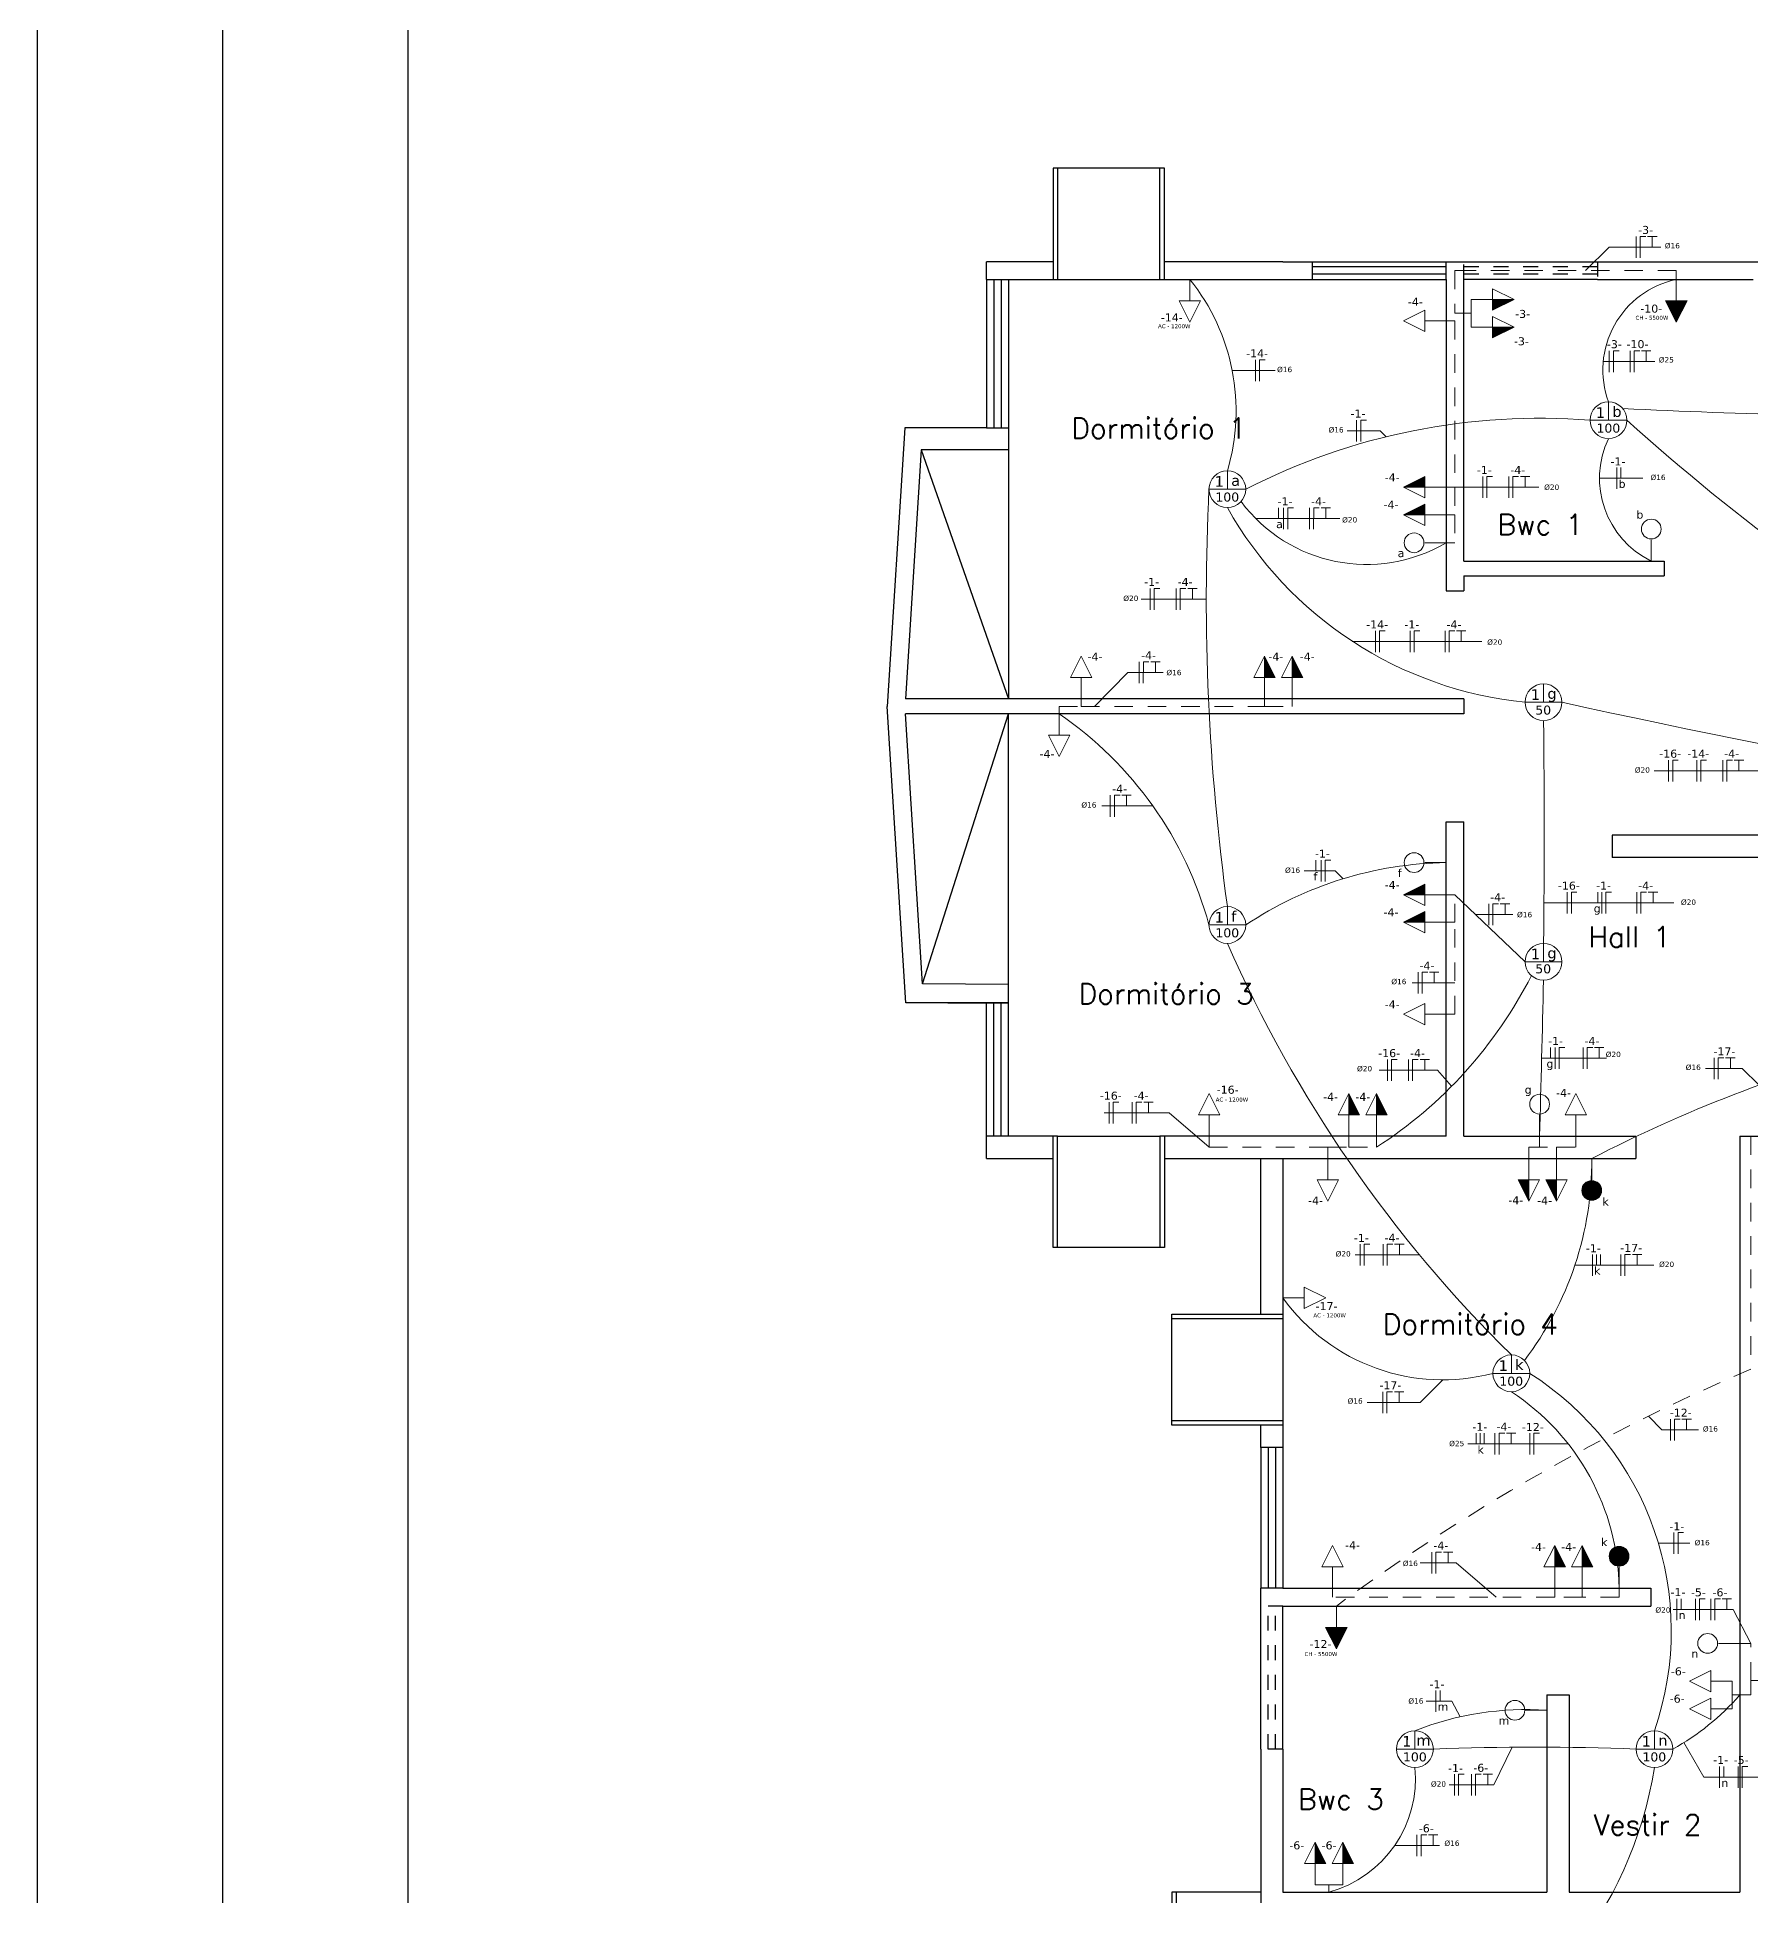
# Model space of a CAD drawing. Header units: millimetres. Extents: x 178 to 457, y 838 to 920.
# Drawn here: x 260.7 to 272.26, y 872.77 to 885.31 of the extents above; entities that cross this region are included whole.
import ezdxf

# ---------------------------------------------------------------- set-up
doc = ezdxf.new("R2010")
doc.units = ezdxf.units.MM
for name, pattern in [('DASHED2', [0.375, 0.25, -0.125]), ('HIDDEN', [0.375, 0.25, -0.125]), ('HIDDEN2', [4.7625, 3.175, -1.5875])]:
    doc.linetypes.add(name, pattern=pattern)
for name, color, linetype in [('Alvenaria', 7, 'Continuous'), ('Esquadrias', 5, 'Continuous'), ('Paredebaix', 4, 'Continuous'), ('Piso', 1, 'Continuous'), ('Projeção', 8, 'HIDDEN'), ('Texto', 2, 'Continuous')]:
    doc.layers.add(name, color=color, linetype=linetype)
for name, color, linetype, lineweight in [('ELE - Eletrodutos', 51, 'Continuous', 5), ('ELE - Iluminação', 1, 'Continuous', 5), ('ELE - Interruptores', 1, 'Continuous', 5), ('ELE - Tomadas', 1, 'Continuous', 5)]:
    doc.layers.add(name, color=color, linetype=linetype, lineweight=lineweight)
doc.styles.add('Potencia', font='verdana.ttf', dxfattribs={"height": 0.075})
doc.styles.add('STYLE4', font='romans.shx')

# ---------------------------------------------------------------- blocks, each defined once
blk = doc.blocks.new('Tomada_200')
at = {"layer": 'ELE - Tomadas'}
h = blk.add_hatch(color=0, dxfattribs=at)
h.paths.add_polyline_path([(0.4, 0), (0.2, 0.1), (0.2, 0)])
h.paths.add_polyline_path([(0.4, 0), (0.2, 0), (0.2, -0.1)])
at = {"layer": 'ELE - Tomadas', "color": 0}
blk.add_line((0, 0), (0.4, 0), dxfattribs=at)
at = {"layer": 'ELE - Tomadas'}
for p, q in [((0.2, 0), (0.2, 0.1)), ((0.2, 0.1), (0.4, 0)), ((0.2, 0), (0.2, -0.1)), ((0.2, -0.1), (0.4, 0))]:
    blk.add_line(p, q, dxfattribs=at)
blk = doc.blocks.new('Tomada_130')
at = {"layer": 'ELE - Tomadas'}
blk.add_hatch(color=0, dxfattribs=at).paths.add_polyline_path([(0.2, 0.1), (0.2, 0), (0.4, 0)])
at = {"layer": 'ELE - Tomadas', "color": 0}
for p, q in [((0, 0), (0.4, 0)), ((0.2, 0), (0.2, -0.1)), ((0.2, -0.1), (0.4, 0))]:
    blk.add_line(p, q, dxfattribs=at)
at = {"layer": 'ELE - Tomadas'}
for p, q in [((0.2, 0), (0.2, 0.1)), ((0.2, 0.1), (0.4, 0))]:
    blk.add_line(p, q, dxfattribs=at)
blk = doc.blocks.new('Tomada_30')
at = {"layer": 'ELE - Tomadas', "color": 0}
for p, q in [((0, 0), (0.2, 0)), ((0.2, 0), (0.2, 0.1)), ((0.2, 0.1), (0.4, 0)), ((0.2, 0), (0.2, -0.1)), ((0.2, -0.1), (0.4, 0))]:
    blk.add_line(p, q, dxfattribs=at)
blk = doc.blocks.new('Inter_1secao')
at = {"layer": 'ELE - Tomadas', "color": 0}
blk.add_line((0, 0), (0.2, 0), dxfattribs=at)
blk.add_circle((0.3, 0), 0.0926, dxfattribs=at)
blk = doc.blocks.new('Inter_thee-way')
at = {"layer": 'ELE - Tomadas'}
blk.add_hatch(color=0, dxfattribs=at).paths.add_polyline_path([(0.393, 0, 1), (0.207, 0, 1)])
at = {"layer": 'ELE - Tomadas', "color": 0}
blk.add_line((0, 0), (0.2, 0), dxfattribs=at)
at = {"layer": 'ELE - Tomadas'}
blk.add_circle((0.3, 0), 0.0926, dxfattribs=at)

msp = doc.modelspace()

# ---------------------------------------------------------------- linework, layer by layer
at = {"layer": 'Alvenaria'}
for p, q in [((263.1989742, 905.3116825), (263.1989742, 865.3116825)), ((268.3004165, 884.4269801), (267.5504165, 884.4269801)), ((267.5504165, 884.4269801), (267.5504165, 883.6769801)), ((267.5804165, 884.4269801), (267.5804165, 883.6769801)), ((268.2704165, 883.6769801), (268.2704165, 884.4269801)), ((268.3004165, 883.6769801), (268.3004165, 884.4269801)), ((267.1004165, 883.6769801), (267.1004165, 883.7969801)), ((267.5504165, 883.7969801), (267.1004165, 883.7969801)), ((267.1004165, 883.6769801), (269.3004165, 883.6769801)), ((269.1004165, 883.7969801), (268.3004165, 883.7969801)), ((269.1004165, 883.7969801), (269.3004165, 883.7969801)), ((269.3004165, 883.6769801), (269.3004165, 883.7969801)), ((270.2004165, 883.6769801), (270.2004165, 883.7969801)), ((270.2004165, 883.7969801), (270.3204165, 883.7969801)), ((270.2004165, 883.6769801), (270.2004165, 881.5769801)), ((270.3204165, 883.7969801), (271.2204165, 883.7969801)), ((271.2204165, 883.6769801), (270.3204165, 883.6769801)), ((270.3204165, 881.7769801), (270.3204165, 883.6769801)), ((271.2204165, 883.7969801), (272.4204165, 883.7969801)), ((271.2204165, 883.6769801), (272.2704165, 883.6769801)), ((266.5504165, 882.6769801), (266.4304165, 880.7969801)), ((267.1004165, 882.6769801), (266.5504165, 882.6769801)), ((267.1004165, 882.6769801), (267.2504165, 882.6769801)), ((267.2504165, 882.6769801), (267.2504165, 882.5269801)), ((266.6610863, 882.5269801), (266.5538522, 880.8469801)), ((267.2504165, 882.5269801), (266.6610863, 882.5269801)), ((270.3204165, 881.7769801), (271.6704165, 881.7769801)), ((270.3204165, 881.6769801), (271.6704165, 881.6769801)), ((270.3204165, 881.6769801), (270.3204165, 881.5769801)), ((271.6704165, 881.7769801), (271.6704165, 881.6769801)), ((270.2004165, 881.5769801), (270.3204165, 881.5769801)), ((266.5580761, 878.7969801), (266.4304165, 880.7969801)), ((270.3204165, 880.8469801), (266.5538522, 880.8469801)), ((270.3204165, 880.8469801), (270.3204165, 880.7469801)), ((270.3204165, 880.7469801), (266.5538522, 880.7469801)), ((266.6701728, 878.9246241), (266.5538522, 880.7469801)), ((270.2004165, 877.8969801), (270.2004165, 880.0169801)), ((270.2004165, 880.0169801), (270.3204165, 880.0169801)), ((270.3204165, 877.8969801), (270.3204165, 880.0169801)), ((278.2504165, 879.9269801), (271.3204165, 879.9269801)), ((271.3204165, 879.9269801), (271.3204165, 879.7769801)), ((276.5897246, 879.7769801), (271.3204165, 879.7769801)), ((267.2504165, 878.9206999), (266.6701728, 878.9246241)), ((267.2504165, 878.7969801), (267.2504165, 878.9206999)), ((267.1004165, 878.7969801), (266.5580761, 878.7969801)), ((266.8398045, 878.7969801), (267.2504165, 878.7969801)), ((267.2504165, 878.7969801), (267.1004165, 878.7969801)), ((267.1004165, 877.7469801), (267.1004165, 877.8969801)), ((267.2504165, 877.8969801), (267.1004165, 877.8969801)), ((267.5804165, 877.8969801), (267.2504165, 877.8969801)), ((267.5504165, 877.1469801), (267.5504165, 877.8969801)), ((267.5804165, 877.1469801), (267.5804165, 877.8969801)), ((267.5804165, 877.8969801), (268.2704165, 877.8969801)), ((270.2004165, 877.8969801), (268.2704165, 877.8969801)), ((268.2704165, 877.8969801), (268.2704165, 877.1469801)), ((268.3504165, 877.8969801), (268.3004165, 877.8969801)), ((268.3004165, 877.8969801), (268.3004165, 877.1469801)), ((270.3204165, 877.8969801), (271.4804165, 877.8969801)), ((271.4804165, 877.8969801), (271.4804165, 877.7469801)), ((272.1804165, 877.8969801), (272.1804165, 872.7969801)), ((272.1804165, 877.8969801), (272.3304165, 877.8969801)), ((267.1004165, 877.7469801), (267.5504165, 877.7469801)), ((268.3004165, 877.7469801), (271.4804165, 877.7469801)), ((268.9504165, 876.6969801), (268.9504165, 877.7469801)), ((269.1004165, 877.7469801), (269.1004165, 876.6969801)), ((268.3004165, 877.1469801), (267.5504165, 877.1469801)), ((268.3504165, 875.9469801), (268.3504165, 876.6969801)), ((268.3504165, 876.6969801), (269.1004165, 876.6969801)), ((268.3504165, 876.6669801), (269.1004165, 876.6669801)), ((269.1004165, 876.6969801), (269.1004165, 875.9469801)), ((269.1004165, 875.9769801), (268.3504165, 875.9769801)), ((269.1004165, 875.9469801), (268.3504165, 875.9469801)), ((268.9504165, 875.7969801), (268.9504165, 875.9469801)), ((269.1004165, 875.9469801), (269.1004165, 875.7969801)), ((269.1004165, 875.7969801), (268.9504165, 875.7969801)), ((268.9504165, 874.7269801), (268.9504165, 874.8469801)), ((269.1004165, 874.8469801), (268.9504165, 874.8469801)), ((269.1004165, 874.8469801), (271.5804165, 874.8469801)), ((271.5804165, 874.8469801), (271.5804165, 874.7269801)), ((268.9504165, 873.7619801), (268.9504165, 874.7269801)), ((269.1004165, 874.7269801), (271.5804165, 874.7269801)), ((269.1004165, 873.7619801), (269.1004165, 874.7269801)), ((270.8804165, 874.1269801), (270.8804165, 872.7969801)), ((270.8804165, 874.1269801), (271.0304165, 874.1269801)), ((271.0304165, 874.1269801), (271.0304165, 872.7969801)), ((268.9504165, 873.7619801), (268.9504165, 872.7969801)), ((269.1004165, 873.7619801), (269.1004165, 872.7969801)), ((268.9504165, 872.7969801), (268.9504165, 872.6969801)), ((269.1004165, 872.7969801), (270.8804165, 872.7969801)), ((271.0304165, 872.7969801), (272.1804165, 872.7969801))]:
    msp.add_line(p, q, dxfattribs=at)
at = {"layer": 'ELE - Eletrodutos'}
for p, q in [((271.4814057, 883.9662637), (271.4814057, 883.8222867)), ((271.5088683, 883.8222637), (271.5088942, 883.9662637)), ((271.5088942, 883.9662637), (271.5468899, 883.9662569)), ((271.5595149, 883.9662569), (271.6228412, 883.9662455)), ((271.591222, 883.9662637), (271.591222, 883.8942661)), ((271.3008833, 883.8942637), (271.1414389, 883.7369801)), ((271.3008833, 883.8942637), (271.6477825, 883.8942661)), ((271.753098, 883.6769801), (271.753098, 883.7369801)), ((271.3010386, 883.1963612), (271.3010386, 883.0523842)), ((271.3285012, 883.0523612), (271.3285271, 883.1963612)), ((271.3285271, 883.1963612), (271.3665228, 883.1963544)), ((271.440756, 883.1963727), (271.440756, 883.0523957)), ((271.4682186, 883.0523727), (271.4682445, 883.1963727)), ((271.4682445, 883.1963727), (271.5062402, 883.1963659)), ((271.5188652, 883.1963659), (271.5821915, 883.1963545)), ((271.5505723, 883.1963727), (271.5505723, 883.1243751)), ((268.7578652, 883.0625351), (269.0482182, 883.0625351)), ((268.9150454, 883.1345327), (268.9150454, 882.9905557)), ((268.942508, 882.9905327), (268.9425339, 883.1345327)), ((268.9425339, 883.1345327), (268.9805297, 883.1345259)), ((271.2602336, 883.1243727), (271.6071328, 883.1243751)), ((269.5970638, 882.7283509), (269.5970638, 882.5843739)), ((269.6245264, 882.5843509), (269.6245523, 882.7283509)), ((269.6245523, 882.7283509), (269.6625481, 882.728344)), ((269.5333722, 882.6563509), (269.7556846, 882.6563509)), ((269.7556846, 882.6563509), (269.7957318, 882.6157382)), ((270.4486861, 882.3475488), (270.4486861, 882.2035718)), ((270.4761487, 882.2035488), (270.4761746, 882.3475488)), ((270.4761746, 882.3475488), (270.5141703, 882.3475419)), ((270.6236497, 882.3475578), (270.6236497, 882.2035809)), ((270.6511124, 882.2035578), (270.6511382, 882.3475578)), ((270.6511382, 882.3475578), (270.689134, 882.347551)), ((270.701759, 882.347551), (270.7650853, 882.3475396)), ((270.7334661, 882.3475578), (270.7334661, 882.2755603)), ((271.2351361, 882.3357589), (271.5280856, 882.3357589)), ((271.3524385, 882.4077565), (271.3524385, 882.2637795)), ((271.379914, 882.3357565), (271.379927, 882.4077655)), ((270.2604165, 882.2755603), (270.8267381, 882.2755603)), ((268.9166573, 882.0642732), (269.4829789, 882.0642732)), ((269.0704878, 882.0642732), (269.0705008, 882.1362823)), ((269.1049268, 882.1362617), (269.1049268, 881.9922848)), ((269.1323894, 881.9922617), (269.1324153, 882.1362617)), ((269.1324153, 882.1362617), (269.1704111, 882.1362549)), ((269.2798905, 882.1362708), (269.2798905, 881.9922938)), ((269.3073531, 881.9922708), (269.307379, 882.1362708)), ((269.307379, 882.1362708), (269.3453748, 882.136264)), ((269.3579997, 882.136264), (269.421326, 882.1362526)), ((269.3897068, 882.1362708), (269.3897068, 882.0642732)), ((268.2051865, 881.5930962), (268.2051865, 881.4491192)), ((268.2326492, 881.4490962), (268.232675, 881.5930962)), ((268.232675, 881.5930962), (268.2706708, 881.5930894)), ((268.3801502, 881.5931053), (268.3801502, 881.4491283)), ((268.4076128, 881.4491053), (268.4076387, 881.5931053)), ((268.4076387, 881.5931053), (268.4456345, 881.5930984)), ((268.4582595, 881.5930984), (268.5215857, 881.5930871)), ((268.4899665, 881.5931053), (268.4899665, 881.5211077)), ((268.144138, 881.5211077), (268.5832386, 881.5211077)), ((269.724765, 881.3058119), (269.724765, 881.1618349)), ((269.7522276, 881.1618119), (269.7522535, 881.3058119)), ((269.7522535, 881.3058119), (269.7902493, 881.3058051)), ((269.9572199, 881.3058119), (269.9572199, 881.1618349)), ((269.9846825, 881.1618119), (269.9847084, 881.3058119)), ((269.9847084, 881.3058119), (270.0227042, 881.3058051)), ((270.1931489, 881.3058119), (270.1931489, 881.1618349)), ((270.2206115, 881.1618119), (270.2206374, 881.3058119)), ((270.2206374, 881.3058119), (270.2586331, 881.3058051)), ((270.2712581, 881.3058051), (270.3345844, 881.3057937)), ((270.3029652, 881.3058119), (270.3029652, 881.2338143)), ((269.5675848, 881.2338143), (270.4424142, 881.2338143)), ((268.1311987, 881.097098), (268.1311987, 880.953121)), ((268.1586614, 880.953098), (268.1586872, 881.097098)), ((268.1586872, 881.097098), (268.196683, 881.0970912)), ((268.209308, 881.0970912), (268.2726343, 881.0970798)), ((268.2410151, 881.097098), (268.2410151, 881.0251005)), ((267.8298012, 880.7969801), (268.054214, 881.0251005)), ((268.054214, 881.0251005), (268.2410151, 881.0251005)), ((268.2410151, 881.0251005), (268.2913662, 881.0251005)), ((271.701062, 880.4336826), (271.701062, 880.2897057)), ((271.7285247, 880.2896826), (271.7285505, 880.4336826)), ((271.7285505, 880.4336826), (271.7665463, 880.4336758)), ((271.8903083, 880.4336826), (271.8903083, 880.2897057)), ((271.9177709, 880.2896826), (271.9177968, 880.4336826)), ((271.9177968, 880.4336826), (271.9557925, 880.4336758)), ((272.0658716, 880.4336826), (272.0658716, 880.2897057)), ((272.0933342, 880.2896826), (272.0933601, 880.4336826)), ((272.0933601, 880.4336826), (272.1313559, 880.4336758)), ((272.1439809, 880.4336758), (272.2073072, 880.4336644)), ((272.175688, 880.4336826), (272.175688, 880.3616851)), ((271.6030729, 880.3616851), (272.3190272, 880.3616851)), ((267.9360346, 880.1966731), (267.9360346, 880.0526961)), ((267.9634972, 880.0526731), (267.9635231, 880.1966731)), ((267.9635231, 880.1966731), (268.0015189, 880.1966663)), ((268.0141438, 880.1966663), (268.0774701, 880.1966549)), ((268.0458509, 880.1966731), (268.0458509, 880.1246755)), ((267.8781221, 880.1246755), (268.1726561, 880.1246755)), ((268.1726561, 880.1246755), (268.2230073, 880.1246755)), ((269.2433989, 879.6870348), (269.4518242, 879.6870348)), ((269.3224939, 879.6870348), (269.3225068, 879.7590439)), ((269.3569329, 879.7590233), (269.3569329, 879.6150463)), ((269.3843955, 879.6150233), (269.3844214, 879.7590233)), ((269.3844214, 879.7590233), (269.4224172, 879.7590165)), ((269.4518242, 879.6870348), (269.5056605, 879.6335969)), ((271.0177056, 879.5432825), (271.0177056, 879.3993055)), ((271.0451682, 879.3992825), (271.0451941, 879.5432825)), ((271.0451941, 879.5432825), (271.0831899, 879.5432757)), ((271.2235617, 879.4712849), (271.2235746, 879.543294)), ((271.2501605, 879.5432825), (271.2501605, 879.3993055)), ((271.2776231, 879.3992825), (271.277649, 879.5432825)), ((271.277649, 879.5432825), (271.3156448, 879.5432757)), ((271.4860895, 879.5432825), (271.4860895, 879.3993055)), ((271.5135521, 879.3992825), (271.513578, 879.5432825)), ((271.513578, 879.5432825), (271.5515738, 879.5432757)), ((271.5641987, 879.5432757), (271.627525, 879.5432643)), ((271.5959058, 879.5432825), (271.5959058, 879.4712849)), ((270.7333268, 879.0740644), (270.2604165, 879.526197)), ((270.4879314, 879.4655109), (270.4879314, 879.3215339)), ((270.515394, 879.3215109), (270.5154198, 879.4655109)), ((270.5154198, 879.4655109), (270.5534156, 879.465504)), ((270.5660406, 879.465504), (270.6293669, 879.4654926)), ((270.5977477, 879.4655109), (270.5977477, 879.3935133)), ((270.8605255, 879.4712849), (271.7353548, 879.4712849)), ((270.3991976, 879.3935133), (270.6511668, 879.3935133)), ((269.971041, 878.9317993), (270.2604165, 878.9317993)), ((270.0111512, 879.0037968), (270.0111512, 878.8598198)), ((270.0386138, 878.8597968), (270.0386397, 879.0037968)), ((270.0386397, 879.0037968), (270.0766355, 879.00379)), ((270.0892604, 879.00379), (270.1525867, 879.0037786)), ((270.1209675, 879.0037968), (270.1209675, 878.9317993)), ((269.8055544, 878.4136718), (269.8055544, 878.2696948)), ((269.8330171, 878.2696718), (269.8330429, 878.4136718)), ((269.8330429, 878.4136718), (269.8710387, 878.413665)), ((269.9475204, 878.4136718), (269.9475204, 878.2696948)), ((269.974983, 878.2696718), (269.9750089, 878.4136718)), ((269.9750089, 878.4136718), (270.0130047, 878.413665)), ((270.0256297, 878.413665), (270.088956, 878.4136536)), ((270.0573368, 878.4136718), (270.0573368, 878.3416743)), ((270.8447044, 878.4234468), (271.282119, 878.4234468)), ((270.9039208, 878.4234444), (270.9039338, 878.4954534)), ((270.9356617, 878.4954419), (270.9356617, 878.351465)), ((270.9631243, 878.3514419), (270.9631502, 878.4954419)), ((270.9631502, 878.4954419), (271.001146, 878.4954351)), ((271.1238111, 878.4954419), (271.1238111, 878.351465)), ((271.1512737, 878.3514419), (271.1512996, 878.4954419)), ((271.1512996, 878.4954419), (271.1892953, 878.4954351)), ((271.2019203, 878.4954351), (271.2652466, 878.4954237)), ((271.2336274, 878.4954419), (271.2336274, 878.4234444)), ((272.007666, 878.4252138), (272.007666, 878.2812368)), ((272.0351286, 878.2812138), (272.0351545, 878.4252138)), ((272.0351545, 878.4252138), (272.0731503, 878.4252069)), ((272.0857753, 878.4252069), (272.1491016, 878.4251955)), ((272.1174824, 878.4252138), (272.1174824, 878.3532162)), ((269.750107, 878.3416743), (270.1428469, 878.3416743)), ((270.1428469, 878.3416743), (270.2379823, 878.2343397)), ((271.9501041, 878.3532162), (272.1981913, 878.3532162)), ((272.311212, 878.2415187), (272.1981913, 878.3532162)), ((267.8953228, 878.0543167), (268.3327374, 878.0543167)), ((267.9280771, 878.1263167), (267.9280771, 877.9823397)), ((267.9555397, 877.9823167), (267.9555656, 878.1263167)), ((267.9555656, 878.1263167), (267.9935614, 878.1263098)), ((268.0834721, 878.1263142), (268.0834721, 877.9823372)), ((268.1109348, 877.9823142), (268.1109606, 878.1263142)), ((268.1109606, 878.1263142), (268.1489564, 878.1263074)), ((268.1615814, 878.1263074), (268.2249077, 878.126296)), ((268.1932885, 878.1263142), (268.1932885, 878.0543167)), ((268.3327374, 878.0543167), (268.6023771, 877.8219801)), ((268.6023771, 877.8969801), (268.6023771, 877.8219801)), ((270.8309959, 877.8969801), (270.8309959, 877.8219801)), ((269.619941, 877.1679136), (269.619941, 877.0239366)), ((269.6474036, 877.0239136), (269.6474295, 877.1679136)), ((269.6474295, 877.1679136), (269.6854252, 877.1679068)), ((269.775336, 877.1679111), (269.775336, 877.0239342)), ((269.8027986, 877.0239111), (269.8028245, 877.1679111)), ((269.8028245, 877.1679111), (269.8408203, 877.1679043)), ((269.8534452, 877.1679043), (269.9167715, 877.1678929)), ((269.8851523, 877.1679111), (269.8851523, 877.0959136)), ((269.5871866, 877.0959136), (270.0217551, 877.0959136)), ((271.0695363, 877.0277993), (271.3624859, 877.0277993)), ((271.1868387, 877.0997969), (271.1868387, 876.9558199)), ((271.2143143, 877.0277969), (271.2143272, 877.099806)), ((271.24123, 877.0277969), (271.241243, 877.099806)), ((271.24123, 877.0277993), (271.6012604, 877.0277993)), ((271.3791328, 877.0997969), (271.3791328, 876.9558199)), ((271.4065954, 876.9557969), (271.4066213, 877.0997969)), ((271.4066213, 877.0997969), (271.444617, 877.0997901)), ((271.457242, 877.0997901), (271.5205683, 877.0997787)), ((271.4889491, 877.0997969), (271.4889491, 877.0277993)), ((269.7733688, 876.1727463), (269.7733688, 876.0287693)), ((269.8008314, 876.0287463), (269.8008573, 876.1727463)), ((269.8008573, 876.1727463), (269.838853, 876.1727394)), ((269.851478, 876.1727394), (269.9148043, 876.172728)), ((269.8831851, 876.1727463), (269.8831851, 876.1007487)), ((270.0265244, 876.1007487), (270.1781069, 876.253175)), ((269.6685472, 876.1007487), (270.0265244, 876.1007487)), ((271.6554045, 875.9156097), (271.565707, 876.0089002)), ((271.6554045, 875.9156097), (271.9034917, 875.9156097)), ((271.7129664, 875.9876072), (271.7129664, 875.8436302)), ((271.740429, 875.8436072), (271.7404549, 875.9876072)), ((271.7404549, 875.9876072), (271.7784507, 875.9876004)), ((271.7910757, 875.9876004), (271.8544019, 875.987589)), ((271.8227827, 875.9876072), (271.8227827, 875.9156097)), ((270.347849, 875.8214006), (271.0232891, 875.8214006)), ((270.4038516, 875.8214006), (270.4038645, 875.8934096)), ((270.4307673, 875.8214006), (270.4307803, 875.8934096)), ((270.4565654, 875.8214006), (270.4565783, 875.8934096)), ((270.5301598, 875.8933981), (270.5301598, 875.7494211)), ((270.5576224, 875.7493981), (270.5576483, 875.8933981)), ((270.5576483, 875.8933981), (270.595644, 875.8933913)), ((270.608269, 875.8933913), (270.6715953, 875.8933799)), ((270.6399761, 875.8933981), (270.6399761, 875.8214006)), ((270.7653775, 875.8934006), (270.7653775, 875.7494236)), ((270.7928401, 875.7494006), (270.792866, 875.8934006)), ((270.792866, 875.8934006), (270.8308618, 875.8933937)), ((271.6322773, 875.1511446), (271.8451155, 875.1511446)), ((271.7369738, 875.2231446), (271.7369738, 875.0791676)), ((271.7644364, 875.0791446), (271.7644623, 875.2231446)), ((271.7644623, 875.2231446), (271.8024581, 875.2231377)), ((270.1048482, 875.0913142), (270.1048482, 874.9473372)), ((270.1323108, 874.9473142), (270.1323367, 875.0913142)), ((270.1323367, 875.0913142), (270.1703325, 875.0913074)), ((270.1829575, 875.0913074), (270.2462838, 875.091296)), ((270.2146646, 875.0913142), (270.2146646, 875.0193167)), ((270.0250297, 875.0193167), (270.2691717, 875.0193167)), ((270.2691717, 875.0193167), (270.5388113, 874.7869801)), ((271.7572289, 874.7753625), (271.7572289, 874.6313855)), ((271.7847045, 874.7033625), (271.7847174, 874.7753715)), ((271.8817331, 874.7753625), (271.8817331, 874.6313855)), ((271.9091957, 874.6313625), (271.9092216, 874.7753625)), ((271.9092216, 874.7753625), (271.9472173, 874.7753556)), ((271.9848388, 874.77536), (271.9848388, 874.6313831)), ((272.0123014, 874.63136), (272.0123273, 874.77536)), ((272.0123273, 874.77536), (272.050323, 874.7753532)), ((272.062948, 874.7753532), (272.1262743, 874.7753418)), ((272.0946551, 874.77536), (272.0946551, 874.7033625)), ((271.7319196, 874.7033625), (272.0946551, 874.7033625)), ((272.0946551, 874.7033625), (272.1361966, 874.7033625)), ((272.2554165, 874.4752421), (272.1361966, 874.7033625)), ((270.1321433, 874.1580224), (270.1321433, 874.0140454)), ((270.1596189, 874.0860224), (270.1596318, 874.1580314)), ((272.3304165, 874.2242244), (272.2554165, 874.2242244)), ((270.0671164, 874.0860224), (270.1971702, 874.0860224)), ((270.1971702, 874.0860224), (270.2387118, 874.0860224)), ((270.2943551, 873.979552), (270.2387118, 874.0860224)), ((270.5232414, 873.520004), (270.6462556, 873.774428)), ((271.9386069, 873.5716208), (271.8043871, 873.8058351)), ((272.0452807, 873.6436208), (272.0452807, 873.4996439)), ((272.0727562, 873.5716208), (272.0727692, 873.6436299)), ((272.1697848, 873.6436208), (272.1697848, 873.4996439)), ((272.1972474, 873.4996208), (272.1972733, 873.6436208)), ((272.1972733, 873.6436208), (272.2352691, 873.643614)), ((270.2215922, 873.520004), (270.4816999, 873.520004)), ((270.2568556, 873.592004), (270.2568556, 873.448027)), ((270.2843182, 873.4480131), (270.2843441, 873.5920131)), ((270.2843441, 873.5920131), (270.3223399, 873.5920062)), ((270.3718835, 873.5920016), (270.3718835, 873.4480246)), ((270.3993461, 873.4480016), (270.399372, 873.5920016)), ((270.399372, 873.5920016), (270.4373678, 873.5919947)), ((270.4499928, 873.5919947), (270.5133191, 873.5919833)), ((270.4816999, 873.5920016), (270.4816999, 873.520004)), ((270.4816999, 873.520004), (270.5232414, 873.520004)), ((272.0199713, 873.5716208), (271.9386069, 873.5716208)), ((272.0199713, 873.5716208), (272.3827068, 873.5716208)), ((270.0041816, 873.1836133), (270.0041816, 873.0396363)), ((270.0316443, 873.0396133), (270.0316701, 873.1836133)), ((270.0316701, 873.1836133), (270.0696659, 873.1836064)), ((270.0822909, 873.1836064), (270.1456172, 873.1835951)), ((270.113998, 873.1836133), (270.113998, 873.1116157)), ((269.8538903, 873.1116157), (270.113998, 873.1116157)), ((270.113998, 873.1116157), (270.1555395, 873.1116157))]:
    msp.add_line(p, q, dxfattribs=at)
at = {"layer": 'ELE - Eletrodutos', "linetype": 'DASHED2', "ltscale": 0.5}
for p, q in [((270.3204165, 883.7369801), (270.2604165, 883.7369801)), ((270.2604165, 883.7369801), (270.2604165, 883.4486704)), ((271.753098, 883.7369801), (270.3204165, 883.7369801)), ((270.2604165, 883.4486704), (270.3204165, 883.4486704)), ((270.2604165, 883.3972098), (270.2004165, 883.3972098)), ((270.2604165, 883.3972098), (270.2604165, 882.2755603)), ((270.2004165, 882.2755603), (270.2604165, 882.2755603)), ((270.2604165, 882.2755603), (270.2604165, 882.0897025)), ((270.2004165, 882.0897025), (270.2604165, 882.0897025)), ((270.2604165, 882.0897025), (270.2604165, 881.900395)), ((270.2604165, 881.900395), (270.2004165, 881.900395)), ((267.5904296, 880.7969801), (267.5904296, 880.7469801)), ((267.5904296, 880.7969801), (267.7385934, 880.7969801)), ((267.7385934, 880.8469801), (267.7385934, 880.7969801)), ((267.7385934, 880.7969801), (268.9756297, 880.7969801)), ((268.9756297, 880.8469801), (268.9756297, 880.7969801)), ((268.9756297, 880.7969801), (269.1614875, 880.7969801)), ((269.1614875, 880.7969801), (269.1614875, 880.8469801)), ((270.2604165, 879.526197), (270.2004165, 879.526197)), ((270.2604165, 879.3403391), (270.2604165, 879.526197)), ((270.2004165, 879.3403391), (270.2604165, 879.3403391)), ((270.2604165, 878.7197239), (270.2604165, 879.3403391)), ((270.2004165, 878.7197239), (270.2604165, 878.7197239)), ((268.6023771, 877.8219801), (269.4039408, 877.8219801)), ((269.4039408, 877.8219801), (269.5452406, 877.8219801)), ((269.4039408, 877.7469801), (269.4039408, 877.8219801)), ((269.5452406, 877.8969801), (269.5452406, 877.8219801)), ((269.5452406, 877.8219801), (269.7310985, 877.8219801)), ((269.7310985, 877.8969801), (269.7310985, 877.8219801)), ((270.7592951, 877.8219801), (270.9451529, 877.8219801)), ((270.7592951, 877.8219801), (270.7592951, 877.7469801)), ((270.9451529, 877.8219801), (271.0763909, 877.8219801)), ((270.9451529, 877.8219801), (270.9451529, 877.7469801)), ((271.0763909, 877.8219801), (271.0763909, 877.8969801)), ((272.2554165, 877.8969801), (272.2554165, 876.3262841)), ((269.4347159, 874.7869801), (269.4347159, 874.8469801)), ((270.9326548, 874.7869801), (269.4347159, 874.7869801)), ((270.9326548, 874.7869801), (270.9326548, 874.8469801)), ((271.1185126, 874.7869801), (270.9326548, 874.7869801)), ((271.1185126, 874.8469801), (271.1185126, 874.7869801)), ((271.3672243, 874.7869801), (271.1185126, 874.7869801)), ((271.3672243, 874.8469801), (271.3672243, 874.7869801)), ((272.2554165, 874.4752421), (272.1804165, 874.4752421)), ((272.2554165, 874.2242244), (272.2554165, 874.4752421)), ((272.2554165, 874.2242244), (272.2554165, 874.1269801)), ((272.2554165, 874.1269801), (272.1804165, 874.1269801))]:
    msp.add_line(p, q, dxfattribs=at)
at = {"layer": 'ELE - Eletrodutos'}
for centre, radius, start, end in [((267.3651128, 882.7903538), 1.419099, 343.44941931, 38.66612745), ((271.8823849, 883.0655767), 0.6249234, 101.93983134, 200.07158088), ((274.2248734, 941.4650041), 58.7269107, 267.233827236, 269.606248307), ((270.827906, 878.4127523), 4.3278718, 85.44923193, 117.20151173), ((281.2653945, 893.6581448), 14.7115991, 227.99019906, 239.75330092), ((271.857006, 882.3357589), 0.62187, 154.56403237, 243.96760459), ((283.7960175, 881.5211077), 15.2127789, 177.20855338, 187.83949851), ((269.6642125, 882.8101562), 1.056021, 216.71051171, 300.5146635), ((270.9923679, 883.4119989), 2.6004837, 209.33826969, 264.28313421), ((286.7902641, 952.9485416), 73.8362998, 257.637004579, 261.882823528), ((266.1631073, 878.6634328), 2.5255531, 15.11478946, 55.58712872), ((216.2280506, 879.9492568), 54.6345656, 359.21232555, 0.78767445), ((270.2347673, 877.2518996), 2.4907989, 90.79019455, 123.78902542), ((276.9260104, 882.8047236), 8.9587529, 203.7413509, 225.44329358), ((268.1047956, 880.3387945), 2.996534, 302.86953926, 333.04628446), ((-18.1153766, 885.6841408), 289.0512863, 358.456241334, 358.665024687), ((275.6418961, 869.1076545), 9.7221876, 104.96534219, 117.29971478), ((268.977368, 877.7259945), 2.205594, 322.54522872, 0.5451626), ((270.1781069, 877.5804934), 1.3273183, 215.71501495, 284.76094025), ((269.6615214, 874.560186), 2.0574525, 340.87512935, 57.5807473), ((269.757482, 874.8267079), 1.6098699, 0.72151534, 56.73920056), ((270.7382718, 871.9946573), 2.0339294, 85.99251769, 111.57321754), ((270.9335702, 875.206196), 1.6490399, 298.86115686, 319.12196134), ((270.7979165, 855.9338672), 17.8412053, 87.80485773, 92.19514227), ((269.2010851, 873.5618073), 0.7929862, 285.31463636, 5.50302511), ((268.9170668, 874.0668956), 2.7223706, 290.49343785, 350.93245333)]:
    msp.add_arc(centre, radius, start, end, dxfattribs=at)
at = {"layer": 'ELE - Eletrodutos', "linetype": 'DASHED2', "ltscale": 0.5}
msp.add_arc((277.7427382, 863.4936438), 13.9566241, 113.15187163, 126.40182527, dxfattribs=at)
at = {"layer": 'ELE - Iluminação'}
for p, q in [((271.2954165, 882.7269801), (271.2954165, 882.8511069)), ((271.1712898, 882.7269801), (271.4195433, 882.7269801)), ((268.7254165, 882.2619801), (268.7254165, 882.3861069)), ((268.6012898, 882.2619801), (268.8495433, 882.2619801)), ((270.8574536, 880.8244493), (270.8574536, 880.948576)), ((270.7333268, 880.8244493), (270.9815803, 880.8244493)), ((268.7254165, 879.3219801), (268.7254165, 879.4461069)), ((268.6012898, 879.3219801), (268.8495433, 879.3219801)), ((270.8574536, 879.0740644), (270.8574536, 879.1981911)), ((270.7333268, 879.0740644), (270.9815803, 879.0740644)), ((270.6404165, 876.2969801), (270.6404165, 876.4211069)), ((270.5162898, 876.2969801), (270.7645433, 876.2969801)), ((269.9904165, 873.7619801), (269.9904165, 873.8861069)), ((271.6054165, 873.7619801), (271.6054165, 873.8861069)), ((269.8662898, 873.7619801), (270.1145433, 873.7619801)), ((271.4812898, 873.7619801), (271.7295433, 873.7619801))]:
    msp.add_line(p, q, dxfattribs=at)
at = {"layer": 'ELE - Iluminação', "color": 1}
for centre in [(271.2954165, 882.7269801), (268.7254165, 882.2619801), (270.8574536, 880.8244493), (268.7254165, 879.3219801), (270.8574536, 879.0740644), (270.6404165, 876.2969801), (269.9904165, 873.7619801), (271.6054165, 873.7619801)]:
    msp.add_circle(centre, 0.1241267, dxfattribs=at)
at = {"layer": 'ELE - Tomadas'}
for p, q in [((270.3704165, 883.4486704), (270.3204165, 883.4486704)), ((270.3704165, 883.3557415), (270.3704165, 883.5415993)), ((272.1304165, 874.219909), (272.1304165, 874.0340512)), ((272.1304165, 874.1269801), (272.1804165, 874.1269801)), ((269.5034571, 872.8469801), (269.3175993, 872.8469801)), ((269.4105282, 872.8469801), (269.4105282, 872.7969801))]:
    msp.add_line(p, q, dxfattribs=at)
at = {"layer": 'Esquadrias'}
for p, q in [((267.1504165, 883.6769801), (267.1504165, 882.6769801)), ((267.2004165, 883.6769801), (267.2004165, 882.6769801)), ((270.2004165, 883.7619801), (269.3004165, 883.7619801)), ((270.2004165, 883.7119801), (269.3004165, 883.7119801)), ((267.1504165, 877.8969801), (267.1504165, 878.7969801)), ((267.2004165, 877.8969801), (267.2004165, 878.7969801)), ((269.0004165, 875.7969801), (269.0004165, 874.8469801)), ((269.0504165, 875.7969801), (269.0504165, 874.8469801))]:
    msp.add_line(p, q, dxfattribs=at)
at = {"layer": 'Paredebaix'}
for p, q in [((260.6989742, 906.3116825), (260.6989742, 864.3116825)), ((261.9489742, 894.0116825), (261.9489742, 864.3116825)), ((267.1004165, 883.6769801), (267.1004165, 882.6769801)), ((267.2504165, 883.6769801), (267.2504165, 882.6769801)), ((269.3004165, 883.7969801), (270.2004165, 883.7969801)), ((269.3004165, 883.6769801), (270.2004165, 883.6769801)), ((266.6610863, 882.5269801), (267.2504165, 880.8469801)), ((267.2504165, 882.5269801), (267.2504165, 880.8469801)), ((266.6701728, 878.9246241), (267.2504165, 880.7469801)), ((267.2504165, 878.9206999), (267.2504165, 880.7469801)), ((267.1004165, 877.8969801), (267.1004165, 878.7969801)), ((267.2504165, 877.8969801), (267.2504165, 878.7969801)), ((268.9504165, 875.7969801), (268.9504165, 874.8469801)), ((269.1004165, 875.7969801), (269.1004165, 874.8469801))]:
    msp.add_line(p, q, dxfattribs=at)
at = {"layer": 'Piso'}
for p, q in [((268.9504165, 872.7969801), (268.3504165, 872.7969801)), ((268.3504165, 872.7969801), (268.3504165, 867.6369801)), ((268.3804165, 872.7969801), (268.3804165, 867.6669801))]:
    msp.add_line(p, q, dxfattribs=at)
at = {"layer": 'Projeção', "color": 5, "ltscale": 0.3}
for p, q in [((270.3204165, 883.6769801), (270.3204165, 883.7969801)), ((271.2204165, 883.7619801), (270.3204165, 883.7619801)), ((271.2204165, 883.7119801), (270.3204165, 883.7119801)), ((271.2204165, 883.7969801), (271.2204165, 883.6769801)), ((269.1004165, 874.7269801), (268.9504165, 874.7269801)), ((269.0004165, 873.7619801), (269.0004165, 874.7269801)), ((269.0504165, 873.7619801), (269.0504165, 874.7269801)), ((269.1004165, 873.7619801), (268.9504165, 873.7619801))]:
    msp.add_line(p, q, dxfattribs=at)

# ---------------------------------------------------------------- block references
at = {"layer": 'ELE - Interruptores', "color": 1, "linetype": 'HIDDEN2', "ltscale": 1.4, "xscale": 0.7200000000000001, "yscale": 0.7200000000000001, "zscale": 0.7200000000000001}
for p, rotation in [((271.5840802, 881.7769801), 90), ((270.2004165, 881.900395), 180), ((270.2004165, 879.7424616), 180), ((270.8309959, 877.8969801), 90), ((272.1804165, 874.4752421), 180), ((270.8804165, 874.0236136), 180)]:
    msp.add_blockref('Inter_1secao', p, dxfattribs=dict(at, rotation=rotation))
at = {"layer": 'ELE - Interruptores', "color": 1, "ltscale": 1.4, "xscale": 0.7200000000000001, "yscale": 0.7200000000000001, "zscale": 0.7200000000000001}
for p, rotation in [((271.1828621, 877.7469801), 270), ((271.3672243, 874.8469801), 90)]:
    msp.add_blockref('Inter_thee-way', p, dxfattribs=dict(at, rotation=rotation))
at = {"layer": 'ELE - Tomadas', "color": 1, "yscale": 0.7200000000000001, "zscale": 0.7200000000000001}
for name, p, xscale, rotation in [('Tomada_30', (268.4731452, 883.6769801), 0.7200000000000001, 270), ('Tomada_200', (271.753098, 883.6769801), 0.7200000000000001, 270), ('Tomada_130', (270.3704165, 883.5415993), -0.7200000000000001, 180), ('Tomada_30', (270.2004165, 883.3972098), 0.7200000000000001, 180), ('Tomada_130', (270.3704165, 883.3557415), -0.7200000000000001, 180), ('Tomada_30', (267.7385934, 880.8469801), 0.7200000000000001, 90), ('Tomada_130', (268.9756297, 880.8469801), -0.7200000000000001, 270), ('Tomada_130', (269.1614875, 880.8469801), -0.7200000000000001, 270), ('Tomada_30', (267.5904296, 880.7469801), 0.7200000000000001, 270), ('Tomada_30', (270.2004165, 878.7197239), 0.7200000000000001, 180), ('Tomada_30', (268.6023771, 877.8969801), 0.7200000000000001, 90), ('Tomada_130', (269.5452406, 877.8969801), -0.7200000000000001, 270), ('Tomada_130', (269.7310985, 877.8969801), -0.7200000000000001, 270), ('Tomada_30', (271.0763909, 877.8969801), 0.7200000000000001, 90), ('Tomada_30', (269.4039408, 877.7469801), 0.7200000000000001, 270), ('Tomada_130', (270.7592951, 877.7469801), -0.7200000000000001, 90), ('Tomada_130', (270.9451529, 877.7469801), -0.7200000000000001, 90), ('Tomada_30', (269.4347159, 874.8469801), 0.7200000000000001, 90), ('Tomada_130', (270.9326548, 874.8469801), -0.7200000000000001, 270), ('Tomada_130', (271.1185126, 874.8469801), -0.7200000000000001, 270), ('Tomada_200', (269.460256, 874.7269801), 0.7200000000000001, 270), ('Tomada_30', (272.1304165, 874.219909), 0.7200000000000001, 180), ('Tomada_30', (272.1304165, 874.0340512), 0.7200000000000001, 180), ('Tomada_130', (269.3175993, 872.8469801), -0.7200000000000001, 270), ('Tomada_130', (269.5034571, 872.8469801), -0.7200000000000001, 270)]:
    msp.add_blockref(name, p, dxfattribs=dict(at, xscale=xscale, rotation=rotation))
for name, p, xscale in [('Tomada_130', (270.2004165, 882.2755603), -0.7200000000000001), ('Tomada_130', (270.2004165, 882.0897025), -0.7200000000000001), ('Tomada_130', (270.2004165, 879.526197), -0.7200000000000001), ('Tomada_130', (270.2004165, 879.3403391), -0.7200000000000001), ('Tomada_30', (269.1004165, 876.805666), 0.7200000000000001)]:
    msp.add_blockref(name, p, dxfattribs=dict(at, xscale=xscale))

# ---------------------------------------------------------------- texts
at = {"layer": 'ELE - Eletrodutos', "style": 'Potencia'}
for s, height, p in [('-3-', 0.054, (271.4954725, 883.9841164)), ('%%C16', 0.03601329, (271.6754319, 883.8870786)), ('-14-', 0.054, (268.851914, 883.1514713)), ('-3-', 0.054, (271.2847647, 883.2132998)), ('-10-', 0.054, (271.4169931, 883.2138853)), ('%%C16', 0.03601329, (269.0605212, 883.051713)), ('%%C25', 0.03601329, (271.6347822, 883.1171876)), ('-1-', 0.054, (269.5562973, 882.7452895)), ('%%C16', 0.03601329, (269.4076561, 882.6447497)), ('-1-', 0.054, (271.3090024, 882.4223592)), ('-1-', 0.054, (270.4079196, 882.3644874)), ('-4-', 0.054, (270.6335408, 882.3644964)), ('%%C20', 0.03601329, (270.8617634, 882.2574727)), ('%%C16', 0.03601329, (271.5786906, 882.3236739)), ('-1-', 0.054, (269.0641603, 882.1532004)), ('-4-', 0.054, (269.2897816, 882.1532094)), ('%%C20', 0.03601329, (269.4993593, 882.0376228)), ('%%C20', 0.03601329, (268.023443, 881.5079552)), ('-1-', 0.054, (268.1644201, 881.6100348)), ('-4-', 0.054, (268.3900413, 881.6100439)), ('-14-', 0.054, (269.6616336, 881.3227505)), ('-1-', 0.054, (269.9190087, 881.3227505)), ('-4-', 0.054, (270.2030399, 881.3227505)), ('-4-', 0.054, (268.1434163, 881.1140366)), ('%%C20', 0.03601329, (270.4774961, 881.2121396)), ('%%C16', 0.03601329, (268.3140972, 881.0071077)), ('-16-', 0.054, (271.6379306, 880.4506212)), ('-14-', 0.054, (271.8271769, 880.4506212)), ('-4-', 0.054, (272.0757627, 880.4506212)), ('%%C20', 0.03601329, (271.4730753, 880.3499618)), ('-4-', 0.054, (267.9482522, 880.2136117)), ('%%C16', 0.03601329, (267.740549, 880.113811)), ('-1-', 0.054, (269.3161664, 879.7759619)), ('%%C16', 0.03601329, (269.11393, 879.6733759)), ('-4-', 0.054, (270.4978224, 879.4824495)), ('-16-', 0.054, (270.9545742, 879.5602211)), ('-1-', 0.054, (271.2119493, 879.5602211)), ('-4-', 0.054, (271.4959805, 879.5602211)), ('%%C16', 0.03601329, (270.6786987, 879.3741383)), ('%%C20', 0.03601329, (271.7841553, 879.4577637)), ('-4-', 0.054, (270.0210423, 879.0207354)), ('%%C16', 0.03601329, (269.8309094, 878.9224715)), ('-1-', 0.054, (270.8881691, 878.5123805)), ('-4-', 0.054, (271.1337021, 878.5123805)), ('-16-', 0.054, (269.742423, 878.4306104)), ('-4-', 0.054, (269.9574115, 878.4306104)), ('%%C20', 0.03601329, (271.2768303, 878.4311911)), ('-17-', 0.054, (272.0034366, 878.4421524)), ('%%C20', 0.03601329, (269.5997073, 878.334802)), ('%%C16', 0.03601329, (271.8161813, 878.3437679)), ('-16-', 0.054, (267.8649457, 878.1432553)), ('-4-', 0.054, (268.0933632, 878.1432528)), ('-1-', 0.054, (269.5788273, 877.1838128)), ('-4-', 0.054, (269.7852271, 877.1848498)), ('-1-', 0.054, (271.1434026, 877.1143997)), ('-17-', 0.054, (271.3749033, 877.1167355)), ('%%C20', 0.03601329, (269.4554116, 877.0857401)), ('%%C20', 0.03601329, (271.6368467, 877.0148435)), ('-17-', 0.054, (269.750757, 876.1896849)), ('%%C16', 0.03601329, (269.5359811, 876.0924436)), ('-12-', 0.054, (271.7087369, 876.0045458)), ('-1-', 0.054, (270.3776151, 875.9092998)), ('-4-', 0.054, (270.5400508, 875.9103367)), ('-12-', 0.054, (270.711578, 875.9076998)), ('%%C16', 0.03601329, (271.9319286, 875.9046556)), ('%%C25', 0.03601329, (270.2211919, 875.8056327)), ('-1-', 0.054, (271.7061436, 875.2377449)), ('-4-', 0.054, (270.1147393, 875.1082528)), ('%%C16', 0.03601329, (271.8763973, 875.1371169)), ('%%C16', 0.03601329, (269.908395, 874.9970792)), ('-1-', 0.054, (271.7137928, 874.7937376)), ('-5-', 0.054, (271.8518752, 874.7929069)), ('-6-', 0.054, (271.9970563, 874.7922986)), ('%%C20', 0.03601329, (271.6118062, 874.6825451)), ('-1-', 0.054, (270.0887072, 874.1726251)), ('%%C16', 0.03601329, (269.9457968, 874.0684818)), ('-1-', 0.054, (270.2134195, 873.6066068)), ('-6-', 0.054, (270.3841011, 873.6089402)), ('-1-', 0.054, (272.0018446, 873.661996)), ('-5-', 0.054, (272.1399269, 873.6611653)), ('%%C20', 0.03601329, (270.0980618, 873.5088516)), ('-6-', 0.054, (270.0163992, 873.2005519)), ('%%C16', 0.03601329, (270.1890011, 873.1088301))]:
    msp.add_text(s, height=height, rotation=359.9580266, dxfattribs=at).set_placement(p)
for s, p in [('b', (271.3635179, 882.2710184)), ('a', (269.0540917, 881.9995352)), ('f', (269.3060977, 879.6222968)), ('g', (271.1961538, 879.4065469)), ('g', (270.8774671, 878.3587064)), ('k', (271.1979181, 876.9630589)), ('k', (270.4122834, 875.755773)), ('n', (271.7683083, 874.6386245)), ('m', (270.1432227, 874.0212843)), ('n', (272.0563601, 873.5068828))]:
    msp.add_text(s, height=0.054, dxfattribs=at).set_placement(p)
at = {"layer": 'ELE - Iluminação', "color": 1, "style": 'Potencia'}
for p in [(271.2093157, 882.7434197), (268.6393157, 882.2784197), (270.7713527, 880.8408889), (268.6393157, 879.3384197), (270.7713527, 879.090504), (270.5543157, 876.3134197), (269.9043157, 873.7784197), (271.5193157, 873.7784197)]:
    msp.add_text('1', height=0.0718497, rotation=359.52795771, dxfattribs=at).set_placement(p)
for s, height, p in [('b', 0.0718497, (271.3212064, 882.7495708)), ('100', 0.06119679, (271.214669, 882.6435617)), ('a', 0.0718497, (268.7512064, 882.2845708)), ('100', 0.06119679, (268.644669, 882.1785617)), ('50', 0.06119679, (270.8018948, 880.7413822)), ('g', 0.0718497, (270.8832434, 880.8470399)), ('f', 0.0718497, (268.7512064, 879.3445708)), ('100', 0.06119679, (268.644669, 879.2385617)), ('50', 0.06119679, (270.8018948, 878.9957061)), ('g', 0.0718497, (270.8832434, 879.096655)), ('100', 0.06119679, (270.559669, 876.2135617)), ('k', 0.0718497, (270.6662064, 876.3195708)), ('m', 0.0718497, (269.999698, 873.7853685)), ('n', 0.0718497, (271.6312064, 873.7845708)), ('100', 0.06119679, (269.909669, 873.6785617)), ('100', 0.06119679, (271.524669, 873.6785617))]:
    msp.add_text(s, height=height, dxfattribs=at).set_placement(p)
at = {"layer": 'ELE - Tomadas', "color": 1, "style": 'Potencia'}
for s, height, p in [('-4-', 0.054, (269.9425314, 883.4994233)), ('-14-', 0.054, (268.2763743, 883.3937286)), ('-3-', 0.054, (270.6661122, 883.4175352)), ('CH - 5500W', 0.027, (271.4776916, 883.4048995)), ('-10-', 0.054, (271.5101134, 883.4534042)), ('AC - 1200W', 0.027, (268.2576939, 883.348351)), ('-3-', 0.054, (270.6584165, 883.2330155)), ('-4-', 0.054, (269.7862807, 882.3151429)), ('-4-', 0.054, (269.778585, 882.1306232)), ('-4-', 0.054, (267.7820331, 881.1048652)), ('-4-', 0.054, (269.001699, 881.1048652)), ('-4-', 0.054, (269.2133864, 881.1048652)), ('-4-', 0.054, (267.4588563, 880.4492241)), ('-4-', 0.054, (269.7862807, 879.5657796)), ('-4-', 0.054, (269.778585, 879.3812599)), ('-4-', 0.054, (269.7862807, 878.7593065)), ('AC - 1200W', 0.027, (268.6466764, 878.1307409)), ('-16-', 0.054, (268.6536036, 878.1834972)), ('-4-', 0.054, (269.3710707, 878.1355509)), ('-4-', 0.054, (269.5886622, 878.1355509)), ('-4-', 0.054, (270.9420488, 878.1623454)), ('-4-', 0.054, (269.2695935, 877.4357366)), ('-4-', 0.054, (270.6202005, 877.4381163)), ('-4-', 0.054, (270.8144559, 877.4357366)), ('-17-', 0.054, (269.3201678, 876.7233662)), ('AC - 1200W', 0.027, (269.3053986, 876.6747082)), ('-4-', 0.054, (269.519068, 875.110334)), ('-4-', 0.054, (270.7731837, 875.0984662)), ('-4-', 0.054, (270.9765489, 875.0991771)), ('CH - 5500W', 0.027, (269.2456195, 874.3897215)), ('-12-', 0.054, (269.279365, 874.4437286)), ('-6-', 0.054, (271.7162807, 874.2594917)), ('-6-', 0.054, (271.708585, 874.074972)), ('-6-', 0.054, (269.1434294, 873.0855509)), ('-6-', 0.054, (269.3610208, 873.0855509))]:
    msp.add_text(s, height=height, rotation=359.9580266, dxfattribs=at).set_placement(p)
for s, p in [('b', (271.4837516, 882.0633381)), ('a', (269.874258, 881.8036804)), ('f', (269.874258, 879.645747)), ('g', (270.7306673, 878.1833381)), ('k', (271.254601, 877.4290118)), ('k', (271.2453515, 875.1310258)), ('n', (271.854258, 874.3785276)), ('m', (270.554258, 873.9268991))]:
    msp.add_text(s, height=0.054, dxfattribs=at).set_placement(p)
at = {"layer": 'Texto', "style": 'STYLE4'}
for s, height, p in [('Dormitório 1', 0.139290472, (267.6728652, 882.6032153)), ('Bwc 1', 0.13929047, (270.5466204, 881.9540932)), ('Hall 1', 0.13929047, (271.160517, 879.1715677)), ('Dormitório 3', 0.139290472, (267.7214924, 878.7882251)), ('Dormitório 4', 0.139290472, (269.7733688, 876.5597977)), ('Bwc 3', 0.13929047, (269.2023232, 873.3542854)), ('Vestir 2', 0.13929047, (271.1948154, 873.1813151))]:
    msp.add_text(s, height=height, dxfattribs=at).set_placement(p)

doc.saveas('drawing.dxf')
